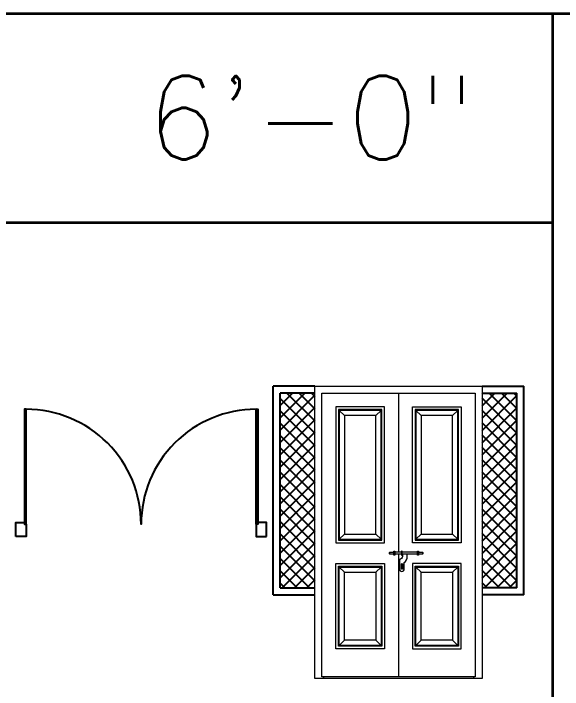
# Model space of a CAD drawing. Header units: feet. Extents: x 109753 to 150441, y 47761 to 75080.
# Drawn here: x 111152.9 to 111310.6, y 74503.4 to 74697.6 of the extents above; entities that cross this region are included whole.
import ezdxf

# ---------------------------------------------------------------- set-up
doc = ezdxf.new("R2010")
doc.units = ezdxf.units.FT
doc.header["$LTSCALE"] = 50
doc.header["$MEASUREMENT"] = 0
for name, color, linetype, lineweight in [('DOOR', 57, 'Continuous', 25), ('ELEVATION', 95, 'Continuous', 35), ('TEXT', 181, 'Continuous', 13), ('WALL', 1, 'Continuous', 60)]:
    doc.layers.add(name, color=color, linetype=linetype, lineweight=lineweight)
doc.styles.get("Standard").update_dxf_attribs({"font": 'txt.shx', "height": 6})

# ---------------------------------------------------------------- blocks, each defined once
blk = doc.blocks.new('DP6')
for points in [[(-25211.78, -8474.5), (-25211.78, -8441.5), (-25212.28, -8441.5), (-25212.28, -8474)], [(-25145.78, -8474.5), (-25145.78, -8441.5), (-25145.28, -8441.5), (-25145.28, -8474)]]:
    blk.add_lwpolyline(points)
blk.add_lwpolyline([(-25145.78, -8441.5, 0.414214), (-25178.78, -8474.5, 0.414214), (-25211.78, -8441.5)], format="xyb")
for points in [[(-25214.78, -8478), (-25214.78, -8474), (-25212.28, -8474), (-25212.28, -8474.5), (-25211.78, -8474.5), (-25211.78, -8478)], [(-25142.78, -8478), (-25142.78, -8474), (-25145.28, -8474), (-25145.28, -8474.5), (-25145.78, -8474.5), (-25145.78, -8478)]]:
    blk.add_lwpolyline(points, close=True)
blk = doc.blocks.new("D6'")
at = {"layer": 'DOOR', "transparency": 33554687}
h = blk.add_hatch(dxfattribs=at)
h.set_pattern_fill('ANSI37', color=203, scale=20)
h.set_pattern_definition([(45, (-35195.4156, 8844.5272), (-1.76776695, 1.76776695), []), (135, (-35195.4156, 8844.5272), (-1.76776695, -1.76776695), [])])
h.paths.add_polyline_path([(-18369.67, -9889.64), (-18379.67, -9889.64), (-18379.67, -9945.64), (-18369.67, -9945.64)])
h = blk.add_hatch(dxfattribs=at)
h.set_pattern_fill('ANSI37', color=203, scale=20)
h.set_pattern_definition([(45, (-35243.4156, 8844.5272), (-1.76776695, 1.76776695), []), (135, (-35243.4156, 8844.5272), (-1.76776695, -1.76776695), [])])
h.paths.add_polyline_path([(-18321.67, -9889.64), (-18311.67, -9889.64), (-18311.67, -9945.64), (-18321.67, -9945.64)])
at = {"layer": 'DOOR'}
for p, q in [((-18381.67, -9947.64), (-18381.67, -9887.64)), ((-18369.67, -9887.64), (-18381.67, -9887.64)), ((-18321.67, -9887.64), (-18309.67, -9887.64)), ((-18309.67, -9947.64), (-18309.67, -9887.64)), ((-18379.67, -9945.64), (-18379.67, -9889.64)), ((-18369.67, -9889.64), (-18379.67, -9889.64)), ((-18321.67, -9889.64), (-18311.67, -9889.64)), ((-18311.67, -9945.64), (-18311.67, -9889.64)), ((-18379.67, -9945.64), (-18369.67, -9945.64)), ((-18311.67, -9945.64), (-18321.67, -9945.64)), ((-18381.67, -9947.64), (-18369.67, -9947.64)), ((-18309.67, -9947.64), (-18321.67, -9947.64))]:
    blk.add_line(p, q, dxfattribs=at)
at = {"layer": 'DOOR', "lineweight": 9, "ltscale": 35}
for p, q in [((-18345.67, -9889.64), (-18345.67, -9935.35)), ((-18344.81, -9935.35), (-18346.76, -9935.35)), ((-18344.81, -9935.93), (-18346.76, -9935.93)), ((-18345.67, -9935.93), (-18345.67, -9971.14)), ((-18340.16, -9935.35), (-18344.59, -9935.35)), ((-18340.16, -9935.93), (-18344.59, -9935.93)), ((-18367.17, -9971.14), (-18367.17, -9971.64)), ((-18324.17, -9971.14), (-18324.17, -9971.64))]:
    blk.add_line(p, q, dxfattribs=at)
at = {"layer": 'DOOR', "color": 23, "lineweight": 5}
for p, q in [((-18362.67, -9894.64), (-18361.17, -9896.14)), ((-18350.67, -9894.64), (-18352.17, -9896.14)), ((-18340.67, -9894.64), (-18339.17, -9896.14)), ((-18328.67, -9894.64), (-18330.17, -9896.14)), ((-18362.67, -9931.64), (-18361.17, -9930.14)), ((-18350.67, -9931.64), (-18352.17, -9930.14)), ((-18340.67, -9931.64), (-18339.17, -9930.14)), ((-18328.67, -9931.64), (-18330.17, -9930.14)), ((-18361.17, -9941.14), (-18362.67, -9939.64)), ((-18352.17, -9941.14), (-18350.67, -9939.64)), ((-18339.17, -9941.14), (-18340.67, -9939.64)), ((-18330.17, -9941.14), (-18328.67, -9939.64)), ((-18361.17, -9960.64), (-18362.67, -9962.14)), ((-18352.17, -9960.64), (-18350.67, -9962.14)), ((-18339.17, -9960.64), (-18340.67, -9962.14)), ((-18330.17, -9960.64), (-18328.67, -9962.14))]:
    blk.add_line(p, q, dxfattribs=at)
at = {"layer": 'DOOR', "lineweight": 9, "ltscale": 35}
for points in [[(-18321.67, -9971.64), (-18369.67, -9971.64), (-18369.67, -9887.64), (-18321.67, -9887.64)], [(-18349.67, -9893.64), (-18363.67, -9893.64), (-18363.67, -9932.64), (-18349.67, -9932.64)], [(-18341.67, -9893.64), (-18327.67, -9893.64), (-18327.67, -9932.64), (-18341.67, -9932.64)], [(-18346.76, -9935.06), (-18346.76, -9936.21), (-18346.98, -9936.21), (-18346.98, -9935.06)], [(-18344.59, -9936.21), (-18344.59, -9935.06), (-18344.81, -9935.06), (-18344.81, -9936.21)], [(-18340.16, -9935.06), (-18339.94, -9935.06), (-18339.94, -9936.21), (-18340.16, -9936.21)], [(-18363.67, -9938.64), (-18349.67, -9938.64), (-18349.67, -9963.14), (-18363.67, -9963.14)], [(-18344.56, -9938.68), (-18344.56, -9940.26), (-18344.82, -9940.26), (-18344.82, -9938.68)], [(-18344.8, -9938.75), (-18344.8, -9940.19), (-18344.58, -9940.19), (-18344.58, -9938.75)], [(-18327.67, -9938.64), (-18341.67, -9938.64), (-18341.67, -9963.14), (-18327.67, -9963.14)]]:
    blk.add_lwpolyline(points, close=True, dxfattribs=at)
for points in [[(-18323.67, -9889.64), (-18323.67, -9971.14), (-18367.67, -9971.14), (-18367.67, -9889.64), (-18323.67, -9889.64)], [(-18346.98, -9935.93), (-18348.16, -9935.93), (-18348.24, -9935.85), (-18348.24, -9935.42), (-18348.16, -9935.35), (-18346.98, -9935.35)], [(-18339.94, -9935.35), (-18338.75, -9935.35), (-18338.68, -9935.42), (-18338.68, -9935.85), (-18338.75, -9935.93), (-18339.94, -9935.93)], [(-18338.75, -9935.35), (-18338.75, -9935.93)]]:
    blk.add_lwpolyline(points, dxfattribs=at)
at = {"layer": 'DOOR', "color": 23, "lineweight": 5}
for points in [[(-18350.42, -9894.39), (-18362.92, -9894.39), (-18362.92, -9931.89), (-18350.42, -9931.89)], [(-18350.67, -9894.64), (-18362.67, -9894.64), (-18362.67, -9931.64), (-18350.67, -9931.64)], [(-18328.42, -9894.39), (-18340.92, -9894.39), (-18340.92, -9931.89), (-18328.42, -9931.89)], [(-18328.67, -9894.64), (-18340.67, -9894.64), (-18340.67, -9931.64), (-18328.67, -9931.64)], [(-18352.17, -9896.14), (-18361.17, -9896.14), (-18361.17, -9930.14), (-18352.17, -9930.14)], [(-18330.17, -9896.14), (-18339.17, -9896.14), (-18339.17, -9930.14), (-18330.17, -9930.14)], [(-18362.92, -9939.39), (-18350.42, -9939.39), (-18350.42, -9962.39), (-18362.92, -9962.39)], [(-18362.67, -9939.64), (-18350.67, -9939.64), (-18350.67, -9962.14), (-18362.67, -9962.14)], [(-18340.92, -9939.39), (-18328.42, -9939.39), (-18328.42, -9962.39), (-18340.92, -9962.39)], [(-18340.67, -9939.64), (-18328.67, -9939.64), (-18328.67, -9962.14), (-18340.67, -9962.14)], [(-18361.17, -9941.14), (-18352.17, -9941.14), (-18352.17, -9960.64), (-18361.17, -9960.64)], [(-18339.17, -9941.14), (-18330.17, -9941.14), (-18330.17, -9960.64), (-18339.17, -9960.64)]]:
    blk.add_lwpolyline(points, close=True, dxfattribs=at)
at = {"layer": 'DOOR', "lineweight": 9, "ltscale": 35}
for points in [[(-18348.16, -9935.93), (-18348.16, -9935.35, 0.414214)], [(-18344.55, -9935.93), (-18344.55, -9936.59, -0.414214), (-18345.39, -9937.44), (-18345.39, -9940.19, 1), (-18343.99, -9940.19), (-18343.99, -9938.35, 0.228072), (-18343.14, -9936.59), (-18343.14, -9935.93)]]:
    blk.add_lwpolyline(points, format="xyb", dxfattribs=at)

msp = doc.modelspace()

# ---------------------------------------------------------------- linework, layer by layer
at = {"layer": 'ELEVATION'}
for p, q in [((109753.15, 74697.62), (111618.66, 74697.62)), ((111307.75, 74697.62), (111307.75, 74279.61)), ((110064.07, 74637.62), (111307.75, 74637.62))]:
    msp.add_line(p, q, dxfattribs=at)

# ---------------------------------------------------------------- block references
at = {"layer": 'DOOR'}
msp.add_blockref('DP6', (136368.35, 83025.41), dxfattribs=at)
at = {"layer": 'WALL'}
msp.add_blockref("D6'", (129609.15, 84478.23), dxfattribs=at)

# ---------------------------------------------------------------- texts
at = {"layer": 'TEXT'}
msp.add_text('6\'-0"', height=24, dxfattribs=at).set_placement((111191.07, 74655.7))

doc.saveas('drawing.dxf')
